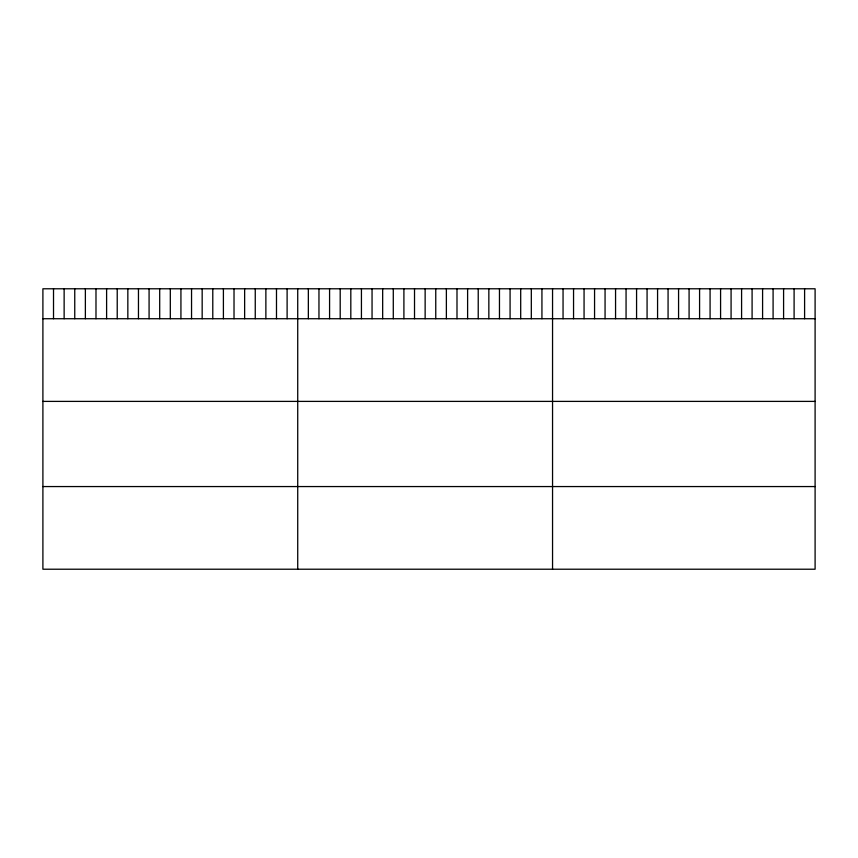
<?xml version="1.0" encoding="UTF-8"?>
<svg xmlns="http://www.w3.org/2000/svg" width="858" height="858" viewBox="0 0 858 858"><rect width="100%" height="100%" fill="white"/><g stroke="black" fill="none" stroke-linecap="round" stroke-linejoin="round"><path stroke-width="1.29" d="M815.1 318.726L815.1 569.219L42.9 569.219L42.9 288.781L815.1 288.781L815.1 318.726L42.9 318.726M42.9 401.394L815.1 401.394M42.9 486.561L815.1 486.561M804.6 288.781L804.6 318.726M794.1 288.781L794.1 318.726M783.59 288.781L783.59 318.726M773.09 288.781L773.09 318.726M762.59 288.781L762.59 318.726M752.091 288.781L752.091 318.726M741.591 288.781L741.591 318.726M731.08 288.781L731.08 318.726M720.581 288.781L720.581 318.726M710.081 288.781L710.081 318.726M699.581 288.781L699.581 318.726M689.081 288.781L689.081 318.726M678.571 288.781L678.571 318.726M668.071 288.781L668.071 318.726M657.571 288.781L657.571 318.726M647.071 288.781L647.071 318.726M636.572 288.781L636.572 318.726M626.061 288.781L626.061 318.726M615.561 288.781L615.561 318.726M605.062 288.781L605.062 318.726M594.562 288.781L594.562 318.726M584.062 288.781L584.062 318.726M573.552 288.781L573.552 318.726M563.052 288.781L563.052 318.726M552.552 288.781L552.552 569.219M541.934 288.781L541.934 318.726M531.317 288.781L531.317 318.726M520.699 288.781L520.699 318.726M510.081 288.781L510.081 318.726M499.463 288.781L499.463 318.726M488.846 288.781L488.846 318.726M478.228 288.781L478.228 318.726M467.61 288.781L467.61 318.726M456.992 288.781L456.992 318.726M446.375 288.781L446.375 318.726M435.757 288.781L435.757 318.726M425.139 288.781L425.139 318.726M414.521 288.781L414.521 318.726M403.904 288.781L403.904 318.726M393.286 288.781L393.286 318.726M382.668 288.781L382.668 318.726M372.05 288.781L372.05 318.726M361.433 288.781L361.433 318.726M350.815 288.781L350.815 318.726M340.197 288.781L340.197 318.726M329.579 288.781L329.579 318.726M318.962 288.781L318.962 318.726M308.344 288.781L308.344 318.726M297.726 288.781L297.726 569.219M287.108 288.781L287.108 318.726M276.49 288.781L276.49 318.726M265.873 288.781L265.873 318.726M255.255 288.781L255.255 318.726M244.637 288.781L244.637 318.726M234.019 288.781L234.019 318.726M223.402 288.781L223.402 318.726M212.784 288.781L212.784 318.726M202.166 288.781L202.166 318.726M191.548 288.781L191.548 318.726M180.931 288.781L180.931 318.726M170.313 288.781L170.313 318.726M159.695 288.781L159.695 318.726M149.078 288.781L149.078 318.726M138.46 288.781L138.46 318.726M127.842 288.781L127.842 318.726M117.224 288.781L117.224 318.726M106.607 288.781L106.607 318.726M95.989 288.781L95.989 318.726M85.371 288.781L85.371 318.726M74.753 288.781L74.753 318.726M64.135 288.781L64.135 318.726M53.518 288.781L53.518 318.726"/></g></svg>
